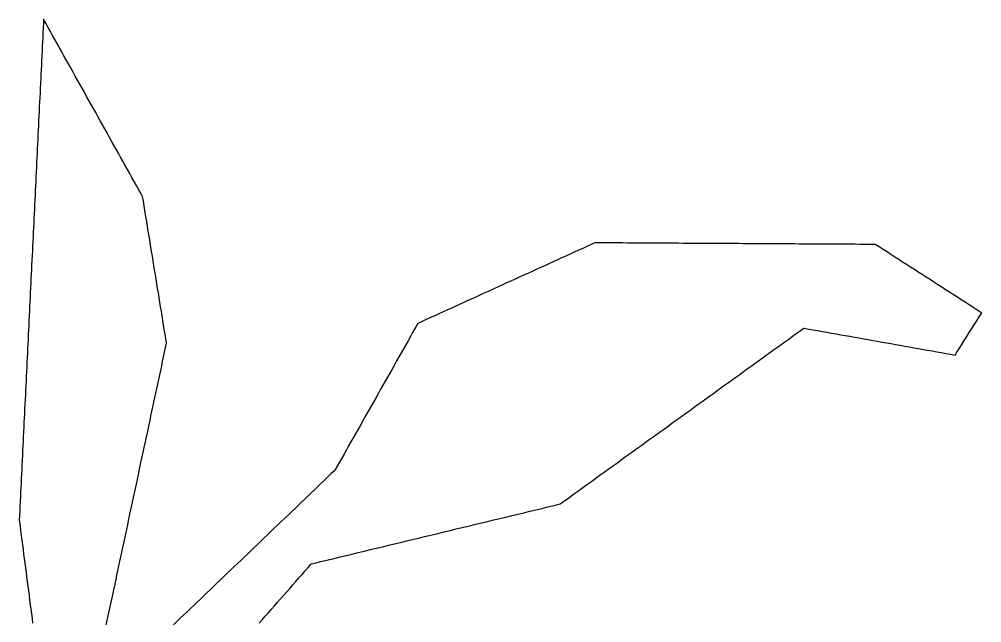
# Model space of a CAD drawing. Header units: millimetres. Extents: x 230 to 3347, y 514 to 5196.
# Drawn here: x 3100.2 to 3307.4, y 3216.7 to 3346.5 of the extents above; entities that cross this region are included whole.
import ezdxf

# ---------------------------------------------------------------- set-up
doc = ezdxf.new("R2010")
doc.units = ezdxf.units.MM
doc.layers.add('ALL_ISLANDS', color=7, linetype='Continuous')
doc.layers.add('OUTLINE_ISLAND_01', color=7, linetype='Continuous')

msp = doc.modelspace()

# ---------------------------------------------------------------- linework, layer by layer
at = {"layer": 'ALL_ISLANDS'}
for points in [[(3118.9635, 3216.1993), (3119.1725, 3217.1772), (3119.3816, 3218.1552), (3119.5907, 3219.1331), (3119.7997, 3220.111), (3120.0088, 3221.0889), (3120.2178, 3222.0668), (3120.4269, 3223.0447), (3120.6359, 3224.0226), (3120.845, 3225.0005), (3121.054, 3225.9784), (3121.2631, 3226.9563), (3121.4721, 3227.9342), (3121.6812, 3228.9121), (3121.8902, 3229.89), (3122.0993, 3230.8679), (3122.3084, 3231.8458), (3122.5174, 3232.8237), (3122.7265, 3233.8016), (3122.9355, 3234.7795), (3123.1446, 3235.7574), (3123.3536, 3236.7353), (3123.5627, 3237.7132), (3123.7717, 3238.6911), (3123.9808, 3239.669), (3124.1898, 3240.6469), (3124.3989, 3241.6249), (3124.6079, 3242.6028), (3124.817, 3243.5807), (3125.0261, 3244.5586), (3125.2351, 3245.5365), (3125.4442, 3246.5144), (3125.6532, 3247.4923), (3125.8623, 3248.4702), (3126.0713, 3249.4481), (3126.2804, 3250.426), (3126.4894, 3251.4039), (3126.6985, 3252.3818), (3126.9075, 3253.3597), (3127.1166, 3254.3376), (3127.3256, 3255.3155), (3127.5347, 3256.2934), (3127.7438, 3257.2713), (3127.9528, 3258.2492), (3128.1619, 3259.2271), (3128.3709, 3260.205), (3128.58, 3261.1829), (3128.789, 3262.1608), (3128.9981, 3263.1387), (3129.2071, 3264.1166), (3129.4162, 3265.0945), (3129.6252, 3266.0725), (3129.8343, 3267.0504), (3130.0434, 3268.0283), (3130.2524, 3269.0062), (3130.4615, 3269.9841), (3130.6705, 3270.962), (3130.8796, 3271.9399), (3131.0886, 3272.9178), (3131.2977, 3273.8957), (3131.5067, 3274.8736), (3131.7158, 3275.8515), (3131.9248, 3276.8294), (3131.7747, 3277.7491), (3131.6136, 3278.736), (3131.4525, 3279.7229), (3131.2914, 3280.7099), (3131.1303, 3281.6968), (3130.9692, 3282.6838), (3130.8082, 3283.6707), (3130.6471, 3284.6576), (3130.486, 3285.6446), (3130.3249, 3286.6315), (3130.1638, 3287.6185), (3130.0027, 3288.6054), (3129.8416, 3289.5923), (3129.6805, 3290.5793), (3129.5194, 3291.5662), (3129.3583, 3292.5531), (3129.1972, 3293.5401), (3129.0361, 3294.527), (3128.875, 3295.514), (3128.7139, 3296.5009), (3128.5528, 3297.4878), (3128.3917, 3298.4748), (3128.2306, 3299.4617), (3128.0695, 3300.4487), (3127.9084, 3301.4356), (3127.7474, 3302.4225), (3127.5863, 3303.4095), (3127.4252, 3304.3964), (3127.2641, 3305.3834), (3127.103, 3306.3703), (3126.9419, 3307.3572), (3126.7808, 3308.3442), (3126.4401, 3308.9537), (3125.9523, 3309.8266), (3125.4645, 3310.6996), (3124.9766, 3311.5725), (3124.4888, 3312.4454), (3124.001, 3313.3184), (3123.5131, 3314.1913), (3123.0253, 3315.0642), (3122.5375, 3315.9372), (3122.0496, 3316.8101), (3121.5618, 3317.6831), (3121.0739, 3318.556), (3120.5861, 3319.4289), (3120.0983, 3320.3019), (3119.6104, 3321.1748), (3119.1226, 3322.0477), (3118.6348, 3322.9207), (3118.1469, 3323.7936), (3117.6591, 3324.6665), (3117.1713, 3325.5395), (3116.6834, 3326.4124), (3116.1956, 3327.2853), (3115.7077, 3328.1583), (3115.2199, 3329.0312), (3114.7321, 3329.9041), (3114.2442, 3330.7771), (3113.7564, 3331.65), (3113.2686, 3332.5229), (3112.7807, 3333.3959), (3112.2929, 3334.2688), (3111.805, 3335.1418), (3111.3172, 3336.0147), (3110.8294, 3336.8876), (3110.3415, 3337.7606), (3109.8537, 3338.6335), (3109.3659, 3339.5064), (3108.878, 3340.3794), (3108.3902, 3341.2523), (3107.9024, 3342.1252), (3107.4145, 3342.9982), (3106.9267, 3343.8711), (3106.4388, 3344.744), (3105.951, 3345.617), (3105.4632, 3346.4899), (3105.4209, 3345.6202), (3105.3723, 3344.6214), (3105.3238, 3343.6226), (3105.2752, 3342.6238), (3105.2266, 3341.625), (3105.1781, 3340.6261), (3105.1295, 3339.6273), (3105.081, 3338.6285), (3105.0324, 3337.6297), (3104.9838, 3336.6309), (3104.9353, 3335.632), (3104.8867, 3334.6332), (3104.8382, 3333.6344), (3104.7896, 3332.6356), (3104.741, 3331.6368), (3104.6925, 3330.6379), (3104.6439, 3329.6391), (3104.5953, 3328.6403), (3104.5468, 3327.6415), (3104.4982, 3326.6427), (3104.4497, 3325.6438), (3104.4011, 3324.645), (3104.3525, 3323.6462), (3104.304, 3322.6474), (3104.2554, 3321.6486), (3104.2069, 3320.6497), (3104.1583, 3319.6509), (3104.1097, 3318.6521), (3104.0612, 3317.6533), (3104.0126, 3316.6545), (3103.9641, 3315.6556), (3103.9155, 3314.6568), (3103.8669, 3313.658), (3103.8184, 3312.6592), (3103.7698, 3311.6604), (3103.7212, 3310.6615), (3103.6727, 3309.6627), (3103.6241, 3308.6639), (3103.5756, 3307.6651), (3103.527, 3306.6663), (3103.4784, 3305.6674), (3103.4299, 3304.6686), (3103.3813, 3303.6698), (3103.3328, 3302.671), (3103.2842, 3301.6722), (3103.2356, 3300.6733), (3103.1871, 3299.6745), (3103.1385, 3298.6757), (3103.09, 3297.6769), (3103.0414, 3296.6781), (3102.9928, 3295.6792), (3102.9443, 3294.6804), (3102.8957, 3293.6816), (3102.8471, 3292.6828), (3102.7986, 3291.6839), (3102.75, 3290.6851), (3102.7015, 3289.6863), (3102.6529, 3288.6875), (3102.6043, 3287.6887), (3102.5558, 3286.6898), (3102.5072, 3285.691), (3102.4587, 3284.6922), (3102.4101, 3283.6934), (3102.3615, 3282.6946), (3102.313, 3281.6957), (3102.2644, 3280.6969), (3102.2159, 3279.6981), (3102.1673, 3278.6993), (3102.1187, 3277.7005), (3102.0702, 3276.7016), (3102.0216, 3275.7028), (3101.973, 3274.704), (3101.9245, 3273.7052), (3101.8759, 3272.7064), (3101.8274, 3271.7075), (3101.7788, 3270.7087), (3101.7302, 3269.7099), (3101.6817, 3268.7111), (3101.6331, 3267.7123), (3101.5846, 3266.7134), (3101.536, 3265.7146), (3101.4874, 3264.7158), (3101.4389, 3263.717), (3101.3903, 3262.7182), (3101.3418, 3261.7193), (3101.2932, 3260.7205), (3101.2446, 3259.7217), (3101.1961, 3258.7229), (3101.1475, 3257.7241), (3101.0989, 3256.7252), (3101.0504, 3255.7264), (3101.0018, 3254.7276), (3100.9533, 3253.7288), (3100.9047, 3252.73), (3100.8561, 3251.7311), (3100.8076, 3250.7323), (3100.759, 3249.7335), (3100.7105, 3248.7347), (3100.6619, 3247.7359), (3100.6133, 3246.737), (3100.5648, 3245.7382), (3100.5162, 3244.7394), (3100.4677, 3243.7406), (3100.4191, 3242.7418), (3100.3705, 3241.7429), (3100.322, 3240.7441), (3100.2734, 3239.7453), (3100.2248, 3238.7465), (3100.2698, 3238.4015), (3100.399, 3237.4099), (3100.5282, 3236.4183), (3100.6574, 3235.4267), (3100.7866, 3234.4351), (3100.9158, 3233.4435), (3101.045, 3232.4518), (3101.1742, 3231.4602), (3101.3034, 3230.4686), (3101.4326, 3229.477), (3101.5618, 3228.4854), (3101.691, 3227.4938), (3101.8202, 3226.5021), (3101.9494, 3225.5105), (3102.0786, 3224.5189), (3102.2078, 3223.5273), (3102.3371, 3222.5357), (3102.4663, 3221.544), (3102.5955, 3220.5524), (3102.7247, 3219.5608), (3102.8539, 3218.5692), (3102.9831, 3217.5776), (3103.1123, 3216.586)], [(3151.8648, 3216.5574), (3152.5242, 3217.3092), (3153.1836, 3218.0609), (3153.8431, 3218.8127), (3154.5025, 3219.5645), (3155.162, 3220.3162), (3155.8214, 3221.068), (3156.4809, 3221.8197), (3157.1403, 3222.5715), (3157.7997, 3223.3232), (3158.4592, 3224.075), (3159.1186, 3224.8267), (3159.7781, 3225.5785), (3160.4375, 3226.3302), (3161.097, 3227.082), (3161.7564, 3227.8337), (3162.4159, 3228.5855), (3163.0753, 3229.3373), (3163.1482, 3229.3548), (3164.1204, 3229.5887), (3165.0927, 3229.8226), (3166.065, 3230.0565), (3167.0372, 3230.2904), (3168.0095, 3230.5244), (3168.9817, 3230.7583), (3169.954, 3230.9922), (3170.9262, 3231.2261), (3171.8985, 3231.46), (3172.8708, 3231.6939), (3173.843, 3231.9278), (3174.8153, 3232.1618), (3175.7875, 3232.3957), (3176.7598, 3232.6296), (3177.732, 3232.8635), (3178.7043, 3233.0974), (3179.6766, 3233.3313), (3180.6488, 3233.5652), (3181.6211, 3233.7991), (3182.5933, 3234.0331), (3183.5656, 3234.267), (3184.5378, 3234.5009), (3185.5101, 3234.7348), (3186.4824, 3234.9687), (3187.4546, 3235.2026), (3188.4269, 3235.4365), (3189.3991, 3235.6704), (3190.3714, 3235.9044), (3191.3437, 3236.1383), (3192.3159, 3236.3722), (3193.2882, 3236.6061), (3194.2604, 3236.84), (3195.2327, 3237.0739), (3196.2049, 3237.3078), (3197.1772, 3237.5418), (3198.1495, 3237.7757), (3199.1217, 3238.0096), (3200.094, 3238.2435), (3201.0662, 3238.4774), (3202.0385, 3238.7113), (3203.0107, 3238.9452), (3203.983, 3239.1791), (3204.9553, 3239.4131), (3205.9275, 3239.647), (3206.8998, 3239.8809), (3207.872, 3240.1148), (3208.8443, 3240.3487), (3209.8165, 3240.5826), (3210.7888, 3240.8165), (3211.7611, 3241.0505), (3212.7333, 3241.2844), (3213.7056, 3241.5183), (3214.6778, 3241.7522), (3215.6501, 3241.9861), (3216.6223, 3242.22), (3217.1759, 3242.6191), (3217.987, 3243.2039), (3218.7982, 3243.7888), (3219.6093, 3244.3736), (3220.4204, 3244.9585), (3221.2316, 3245.5433), (3222.0427, 3246.1281), (3222.8539, 3246.713), (3223.665, 3247.2978), (3224.4762, 3247.8827), (3225.2873, 3248.4675), (3226.0985, 3249.0524), (3226.9096, 3249.6372), (3227.7208, 3250.222), (3228.5319, 3250.8069), (3229.3431, 3251.3917), (3230.1542, 3251.9766), (3230.9654, 3252.5614), (3231.7765, 3253.1462), (3232.5877, 3253.7311), (3233.3988, 3254.3159), (3234.21, 3254.9008), (3235.0211, 3255.4856), (3235.8323, 3256.0704), (3236.6434, 3256.6553), (3237.4546, 3257.2401), (3238.2657, 3257.825), (3239.0768, 3258.4098), (3239.888, 3258.9947), (3240.6991, 3259.5795), (3241.5103, 3260.1643), (3242.3214, 3260.7492), (3243.1326, 3261.334), (3243.9437, 3261.9189), (3244.7549, 3262.5037), (3245.566, 3263.0885), (3246.3772, 3263.6734), (3247.1883, 3264.2582), (3247.9995, 3264.8431), (3248.8106, 3265.4279), (3249.6218, 3266.0127), (3250.4329, 3266.5976), (3251.2441, 3267.1824), (3252.0552, 3267.7673), (3252.8664, 3268.3521), (3253.6775, 3268.937), (3254.4887, 3269.5218), (3255.2998, 3270.1066), (3256.111, 3270.6915), (3256.9221, 3271.2763), (3257.7332, 3271.8612), (3258.5444, 3272.446), (3259.3555, 3273.0308), (3260.1667, 3273.6157), (3260.9778, 3274.2005), (3261.789, 3274.7854), (3262.6001, 3275.3702), (3263.4113, 3275.955), (3264.2224, 3276.5399), (3265.0336, 3277.1247), (3265.8447, 3277.7096), (3266.6559, 3278.2944), (3267.467, 3278.8793), (3268.2782, 3279.4641), (3269.0893, 3280.0489), (3269.1611, 3280.0362), (3270.1457, 3279.861), (3271.1302, 3279.6859), (3272.1148, 3279.5108), (3273.0993, 3279.3356), (3274.0838, 3279.1605), (3275.0684, 3278.9854), (3276.0529, 3278.8102), (3277.0375, 3278.6351), (3278.022, 3278.46), (3279.0066, 3278.2848), (3279.9911, 3278.1097), (3280.9757, 3277.9346), (3281.9602, 3277.7594), (3282.9447, 3277.5843), (3283.9293, 3277.4092), (3284.9138, 3277.234), (3285.8984, 3277.0589), (3286.8829, 3276.8838), (3287.8675, 3276.7086), (3288.852, 3276.5335), (3289.8366, 3276.3584), (3290.8211, 3276.1832), (3291.8057, 3276.0081), (3292.7902, 3275.833), (3293.7747, 3275.6578), (3294.7593, 3275.4827), (3295.7438, 3275.3076), (3296.7284, 3275.1324), (3297.7129, 3274.9573), (3298.6975, 3274.7822), (3299.682, 3274.607), (3300.6666, 3274.4319), (3301.6511, 3274.2568), (3302.0388, 3274.8678), (3302.5746, 3275.7121), (3303.1103, 3276.5565), (3303.6461, 3277.4008), (3304.1819, 3278.2452), (3304.7177, 3279.0896), (3305.2535, 3279.9339), (3305.7892, 3280.7783), (3306.325, 3281.6226), (3306.8608, 3282.467), (3307.3966, 3283.3114), (3307.1922, 3283.4429), (3306.3512, 3283.9839), (3305.5102, 3284.525), (3304.6692, 3285.0661), (3303.8282, 3285.6071), (3302.9873, 3286.1482), (3302.1463, 3286.6893), (3301.3053, 3287.2303), (3300.4643, 3287.7714), (3299.6233, 3288.3125), (3298.7824, 3288.8535), (3297.9414, 3289.3946), (3297.1004, 3289.9357), (3296.2594, 3290.4767), (3295.4184, 3291.0178), (3294.5775, 3291.5589), (3293.7365, 3292.0999), (3292.8955, 3292.641), (3292.0545, 3293.1821), (3291.2135, 3293.7231), (3290.3726, 3294.2642), (3289.5316, 3294.8053), (3288.6906, 3295.3463), (3287.8496, 3295.8874), (3287.0087, 3296.4285), (3286.1677, 3296.9695), (3285.3267, 3297.5106), (3284.4857, 3298.0517), (3284.1221, 3298.0537), (3283.1221, 3298.0594), (3282.1222, 3298.0651), (3281.1222, 3298.0708), (3280.1222, 3298.0765), (3279.1222, 3298.0822), (3278.1222, 3298.0879), (3277.1222, 3298.0936), (3276.1223, 3298.0993), (3275.1223, 3298.1049), (3274.1223, 3298.1106), (3273.1223, 3298.1163), (3272.1223, 3298.122), (3271.1223, 3298.1277), (3270.1224, 3298.1334), (3269.1224, 3298.1391), (3268.1224, 3298.1448), (3267.1224, 3298.1505), (3266.1224, 3298.1562), (3265.1224, 3298.1619), (3264.1225, 3298.1676), (3263.1225, 3298.1732), (3262.1225, 3298.1789), (3261.1225, 3298.1846), (3260.1225, 3298.1903), (3259.1225, 3298.196), (3258.1225, 3298.2017), (3257.1226, 3298.2074), (3256.1226, 3298.2131), (3255.1226, 3298.2188), (3254.1226, 3298.2245), (3253.1226, 3298.2302), (3252.1226, 3298.2359), (3251.1227, 3298.2415), (3250.1227, 3298.2472), (3249.1227, 3298.2529), (3248.1227, 3298.2586), (3247.1227, 3298.2643), (3246.1227, 3298.27), (3245.1228, 3298.2757), (3244.1228, 3298.2814), (3243.1228, 3298.2871), (3242.1228, 3298.2928), (3241.1228, 3298.2985), (3240.1228, 3298.3042), (3239.1229, 3298.3098), (3238.1229, 3298.3155), (3237.1229, 3298.3212), (3236.1229, 3298.3269), (3235.1229, 3298.3326), (3234.1229, 3298.3383), (3233.123, 3298.344), (3232.123, 3298.3497), (3231.123, 3298.3554), (3230.123, 3298.3611), (3229.123, 3298.3668), (3228.123, 3298.3724), (3227.1231, 3298.3781), (3226.1231, 3298.3838), (3225.1231, 3298.3895), (3224.1231, 3298.3952), (3223.3377, 3298.038), (3222.4275, 3297.6239), (3221.5172, 3297.2098), (3220.607, 3296.7958), (3219.6967, 3296.3817), (3218.7865, 3295.9677), (3217.8762, 3295.5536), (3216.966, 3295.1395), (3216.0557, 3294.7255), (3215.1455, 3294.3114), (3214.2352, 3293.8974), (3213.325, 3293.4833), (3212.4147, 3293.0692), (3211.5045, 3292.6552), (3210.5942, 3292.2411), (3209.684, 3291.8271), (3208.7737, 3291.413), (3207.8635, 3290.9989), (3206.9532, 3290.5849), (3206.043, 3290.1708), (3205.1327, 3289.7568), (3204.2225, 3289.3427), (3203.3122, 3288.9286), (3202.402, 3288.5146), (3201.4917, 3288.1005), (3200.5815, 3287.6865), (3199.6712, 3287.2724), (3198.761, 3286.8583), (3197.8507, 3286.4443), (3196.9405, 3286.0302), (3196.0302, 3285.6162), (3195.12, 3285.2021), (3194.2098, 3284.788), (3193.2995, 3284.374), (3192.3893, 3283.9599), (3191.479, 3283.5459), (3190.5688, 3283.1318), (3189.6585, 3282.7177), (3188.7483, 3282.3037), (3187.838, 3281.8896), (3186.9278, 3281.4756), (3186.0175, 3281.0615), (3185.8846, 3280.8264), (3185.3926, 3279.9558), (3184.9006, 3279.0852), (3184.4086, 3278.2146), (3183.9166, 3277.344), (3183.4246, 3276.4734), (3182.9326, 3275.6028), (3182.4406, 3274.7322), (3181.9486, 3273.8616), (3181.4567, 3272.991), (3180.9647, 3272.1204), (3180.4727, 3271.2498), (3179.9807, 3270.3792), (3179.4887, 3269.5086), (3178.9967, 3268.638), (3178.5047, 3267.7674), (3178.0127, 3266.8968), (3177.5207, 3266.0262), (3177.0287, 3265.1556), (3176.5367, 3264.285), (3176.0447, 3263.4144), (3175.5527, 3262.5439), (3175.0607, 3261.6733), (3174.5687, 3260.8027), (3174.0767, 3259.9321), (3173.5847, 3259.0615), (3173.0927, 3258.1909), (3172.6007, 3257.3203), (3172.1087, 3256.4497), (3171.6167, 3255.5791), (3171.1247, 3254.7085), (3170.6327, 3253.8379), (3170.1407, 3252.9673), (3169.6487, 3252.0967), (3169.1567, 3251.2261), (3168.6647, 3250.3555), (3168.1727, 3249.4849), (3168.1204, 3249.4348), (3167.398, 3248.7434), (3166.6756, 3248.0519), (3165.9531, 3247.3605), (3165.2307, 3246.669), (3164.5083, 3245.9776), (3163.7859, 3245.2861), (3163.0634, 3244.5947), (3162.341, 3243.9032), (3161.6186, 3243.2118), (3160.8962, 3242.5203), (3160.1737, 3241.8289), (3159.4513, 3241.1374), (3158.7289, 3240.4459), (3158.0065, 3239.7545), (3157.284, 3239.063), (3156.5616, 3238.3716), (3155.8392, 3237.6801), (3155.1168, 3236.9887), (3154.3944, 3236.2972), (3153.6719, 3235.6058), (3152.9495, 3234.9143), (3152.2271, 3234.2229), (3151.5047, 3233.5314), (3150.7822, 3232.84), (3150.0598, 3232.1485), (3149.3374, 3231.4571), (3148.615, 3230.7656), (3147.8925, 3230.0742), (3147.1701, 3229.3827), (3146.4477, 3228.6913), (3145.7253, 3227.9998), (3145.0029, 3227.3084), (3144.2804, 3226.6169), (3143.558, 3225.9255), (3142.8356, 3225.234), (3142.1132, 3224.5426), (3141.3907, 3223.8511), (3140.6683, 3223.1597), (3139.9459, 3222.4682), (3139.2235, 3221.7768), (3138.501, 3221.0853), (3137.7786, 3220.3939), (3137.0562, 3219.7024), (3136.3338, 3219.011), (3135.6113, 3218.3195), (3134.8889, 3217.6281), (3134.1665, 3216.9366), (3133.4441, 3216.2452)]]:
    msp.add_lwpolyline(points, dxfattribs=at)
at = {"layer": 'OUTLINE_ISLAND_01'}
for points in [[(3118.9635, 3216.1993), (3119.1725, 3217.1772), (3119.3816, 3218.1552), (3119.5907, 3219.1331), (3119.7997, 3220.111), (3120.0088, 3221.0889), (3120.2178, 3222.0668), (3120.4269, 3223.0447), (3120.6359, 3224.0226), (3120.845, 3225.0005), (3121.054, 3225.9784), (3121.2631, 3226.9563), (3121.4721, 3227.9342), (3121.6812, 3228.9121), (3121.8902, 3229.89), (3122.0993, 3230.8679), (3122.3084, 3231.8458), (3122.5174, 3232.8237), (3122.7265, 3233.8016), (3122.9355, 3234.7795), (3123.1446, 3235.7574), (3123.3536, 3236.7353), (3123.5627, 3237.7132), (3123.7717, 3238.6911), (3123.9808, 3239.669), (3124.1898, 3240.6469), (3124.3989, 3241.6249), (3124.6079, 3242.6028), (3124.817, 3243.5807), (3125.0261, 3244.5586), (3125.2351, 3245.5365), (3125.4442, 3246.5144), (3125.6532, 3247.4923), (3125.8623, 3248.4702), (3126.0713, 3249.4481), (3126.2804, 3250.426), (3126.4894, 3251.4039), (3126.6985, 3252.3818), (3126.9075, 3253.3597), (3127.1166, 3254.3376), (3127.3256, 3255.3155), (3127.5347, 3256.2934), (3127.7438, 3257.2713), (3127.9528, 3258.2492), (3128.1619, 3259.2271), (3128.3709, 3260.205), (3128.58, 3261.1829), (3128.789, 3262.1608), (3128.9981, 3263.1387), (3129.2071, 3264.1166), (3129.4162, 3265.0945), (3129.6252, 3266.0725), (3129.8343, 3267.0504), (3130.0434, 3268.0283), (3130.2524, 3269.0062), (3130.4615, 3269.9841), (3130.6705, 3270.962), (3130.8796, 3271.9399), (3131.0886, 3272.9178), (3131.2977, 3273.8957), (3131.5067, 3274.8736), (3131.7158, 3275.8515), (3131.9248, 3276.8294), (3131.7747, 3277.7491), (3131.6136, 3278.736), (3131.4525, 3279.7229), (3131.2914, 3280.7099), (3131.1303, 3281.6968), (3130.9692, 3282.6838), (3130.8082, 3283.6707), (3130.6471, 3284.6576), (3130.486, 3285.6446), (3130.3249, 3286.6315), (3130.1638, 3287.6185), (3130.0027, 3288.6054), (3129.8416, 3289.5923), (3129.6805, 3290.5793), (3129.5194, 3291.5662), (3129.3583, 3292.5531), (3129.1972, 3293.5401), (3129.0361, 3294.527), (3128.875, 3295.514), (3128.7139, 3296.5009), (3128.5528, 3297.4878), (3128.3917, 3298.4748), (3128.2306, 3299.4617), (3128.0695, 3300.4487), (3127.9084, 3301.4356), (3127.7474, 3302.4225), (3127.5863, 3303.4095), (3127.4252, 3304.3964), (3127.2641, 3305.3834), (3127.103, 3306.3703), (3126.9419, 3307.3572), (3126.7808, 3308.3442), (3126.4401, 3308.9537), (3125.9523, 3309.8266), (3125.4645, 3310.6996), (3124.9766, 3311.5725), (3124.4888, 3312.4454), (3124.001, 3313.3184), (3123.5131, 3314.1913), (3123.0253, 3315.0642), (3122.5375, 3315.9372), (3122.0496, 3316.8101), (3121.5618, 3317.6831), (3121.0739, 3318.556), (3120.5861, 3319.4289), (3120.0983, 3320.3019), (3119.6104, 3321.1748), (3119.1226, 3322.0477), (3118.6348, 3322.9207), (3118.1469, 3323.7936), (3117.6591, 3324.6665), (3117.1713, 3325.5395), (3116.6834, 3326.4124), (3116.1956, 3327.2853), (3115.7077, 3328.1583), (3115.2199, 3329.0312), (3114.7321, 3329.9041), (3114.2442, 3330.7771), (3113.7564, 3331.65), (3113.2686, 3332.5229), (3112.7807, 3333.3959), (3112.2929, 3334.2688), (3111.805, 3335.1418), (3111.3172, 3336.0147), (3110.8294, 3336.8876), (3110.3415, 3337.7606), (3109.8537, 3338.6335), (3109.3659, 3339.5064), (3108.878, 3340.3794), (3108.3902, 3341.2523), (3107.9024, 3342.1252), (3107.4145, 3342.9982), (3106.9267, 3343.8711), (3106.4388, 3344.744), (3105.951, 3345.617), (3105.4632, 3346.4899), (3105.4209, 3345.6202), (3105.3723, 3344.6214), (3105.3238, 3343.6226), (3105.2752, 3342.6238), (3105.2266, 3341.625), (3105.1781, 3340.6261), (3105.1295, 3339.6273), (3105.081, 3338.6285), (3105.0324, 3337.6297), (3104.9838, 3336.6309), (3104.9353, 3335.632), (3104.8867, 3334.6332), (3104.8382, 3333.6344), (3104.7896, 3332.6356), (3104.741, 3331.6368), (3104.6925, 3330.6379), (3104.6439, 3329.6391), (3104.5953, 3328.6403), (3104.5468, 3327.6415), (3104.4982, 3326.6427), (3104.4497, 3325.6438), (3104.4011, 3324.645), (3104.3525, 3323.6462), (3104.304, 3322.6474), (3104.2554, 3321.6486), (3104.2069, 3320.6497), (3104.1583, 3319.6509), (3104.1097, 3318.6521), (3104.0612, 3317.6533), (3104.0126, 3316.6545), (3103.9641, 3315.6556), (3103.9155, 3314.6568), (3103.8669, 3313.658), (3103.8184, 3312.6592), (3103.7698, 3311.6604), (3103.7212, 3310.6615), (3103.6727, 3309.6627), (3103.6241, 3308.6639), (3103.5756, 3307.6651), (3103.527, 3306.6663), (3103.4784, 3305.6674), (3103.4299, 3304.6686), (3103.3813, 3303.6698), (3103.3328, 3302.671), (3103.2842, 3301.6722), (3103.2356, 3300.6733), (3103.1871, 3299.6745), (3103.1385, 3298.6757), (3103.09, 3297.6769), (3103.0414, 3296.6781), (3102.9928, 3295.6792), (3102.9443, 3294.6804), (3102.8957, 3293.6816), (3102.8471, 3292.6828), (3102.7986, 3291.6839), (3102.75, 3290.6851), (3102.7015, 3289.6863), (3102.6529, 3288.6875), (3102.6043, 3287.6887), (3102.5558, 3286.6898), (3102.5072, 3285.691), (3102.4587, 3284.6922), (3102.4101, 3283.6934), (3102.3615, 3282.6946), (3102.313, 3281.6957), (3102.2644, 3280.6969), (3102.2159, 3279.6981), (3102.1673, 3278.6993), (3102.1187, 3277.7005), (3102.0702, 3276.7016), (3102.0216, 3275.7028), (3101.973, 3274.704), (3101.9245, 3273.7052), (3101.8759, 3272.7064), (3101.8274, 3271.7075), (3101.7788, 3270.7087), (3101.7302, 3269.7099), (3101.6817, 3268.7111), (3101.6331, 3267.7123), (3101.5846, 3266.7134), (3101.536, 3265.7146), (3101.4874, 3264.7158), (3101.4389, 3263.717), (3101.3903, 3262.7182), (3101.3418, 3261.7193), (3101.2932, 3260.7205), (3101.2446, 3259.7217), (3101.1961, 3258.7229), (3101.1475, 3257.7241), (3101.0989, 3256.7252), (3101.0504, 3255.7264), (3101.0018, 3254.7276), (3100.9533, 3253.7288), (3100.9047, 3252.73), (3100.8561, 3251.7311), (3100.8076, 3250.7323), (3100.759, 3249.7335), (3100.7105, 3248.7347), (3100.6619, 3247.7359), (3100.6133, 3246.737), (3100.5648, 3245.7382), (3100.5162, 3244.7394), (3100.4677, 3243.7406), (3100.4191, 3242.7418), (3100.3705, 3241.7429), (3100.322, 3240.7441), (3100.2734, 3239.7453), (3100.2248, 3238.7465), (3100.2698, 3238.4015), (3100.399, 3237.4099), (3100.5282, 3236.4183), (3100.6574, 3235.4267), (3100.7866, 3234.4351), (3100.9158, 3233.4435), (3101.045, 3232.4518), (3101.1742, 3231.4602), (3101.3034, 3230.4686), (3101.4326, 3229.477), (3101.5618, 3228.4854), (3101.691, 3227.4938), (3101.8202, 3226.5021), (3101.9494, 3225.5105), (3102.0786, 3224.5189), (3102.2078, 3223.5273), (3102.3371, 3222.5357), (3102.4663, 3221.544), (3102.5955, 3220.5524), (3102.7247, 3219.5608), (3102.8539, 3218.5692), (3102.9831, 3217.5776), (3103.1123, 3216.586)], [(3151.8648, 3216.5574), (3152.5242, 3217.3092), (3153.1836, 3218.0609), (3153.8431, 3218.8127), (3154.5025, 3219.5645), (3155.162, 3220.3162), (3155.8214, 3221.068), (3156.4809, 3221.8197), (3157.1403, 3222.5715), (3157.7997, 3223.3232), (3158.4592, 3224.075), (3159.1186, 3224.8267), (3159.7781, 3225.5785), (3160.4375, 3226.3302), (3161.097, 3227.082), (3161.7564, 3227.8337), (3162.4159, 3228.5855), (3163.0753, 3229.3373), (3163.1482, 3229.3548), (3164.1204, 3229.5887), (3165.0927, 3229.8226), (3166.065, 3230.0565), (3167.0372, 3230.2904), (3168.0095, 3230.5244), (3168.9817, 3230.7583), (3169.954, 3230.9922), (3170.9262, 3231.2261), (3171.8985, 3231.46), (3172.8708, 3231.6939), (3173.843, 3231.9278), (3174.8153, 3232.1618), (3175.7875, 3232.3957), (3176.7598, 3232.6296), (3177.732, 3232.8635), (3178.7043, 3233.0974), (3179.6766, 3233.3313), (3180.6488, 3233.5652), (3181.6211, 3233.7991), (3182.5933, 3234.0331), (3183.5656, 3234.267), (3184.5378, 3234.5009), (3185.5101, 3234.7348), (3186.4824, 3234.9687), (3187.4546, 3235.2026), (3188.4269, 3235.4365), (3189.3991, 3235.6704), (3190.3714, 3235.9044), (3191.3437, 3236.1383), (3192.3159, 3236.3722), (3193.2882, 3236.6061), (3194.2604, 3236.84), (3195.2327, 3237.0739), (3196.2049, 3237.3078), (3197.1772, 3237.5418), (3198.1495, 3237.7757), (3199.1217, 3238.0096), (3200.094, 3238.2435), (3201.0662, 3238.4774), (3202.0385, 3238.7113), (3203.0107, 3238.9452), (3203.983, 3239.1791), (3204.9553, 3239.4131), (3205.9275, 3239.647), (3206.8998, 3239.8809), (3207.872, 3240.1148), (3208.8443, 3240.3487), (3209.8165, 3240.5826), (3210.7888, 3240.8165), (3211.7611, 3241.0505), (3212.7333, 3241.2844), (3213.7056, 3241.5183), (3214.6778, 3241.7522), (3215.6501, 3241.9861), (3216.6223, 3242.22), (3217.1759, 3242.6191), (3217.987, 3243.2039), (3218.7982, 3243.7888), (3219.6093, 3244.3736), (3220.4204, 3244.9585), (3221.2316, 3245.5433), (3222.0427, 3246.1281), (3222.8539, 3246.713), (3223.665, 3247.2978), (3224.4762, 3247.8827), (3225.2873, 3248.4675), (3226.0985, 3249.0524), (3226.9096, 3249.6372), (3227.7208, 3250.222), (3228.5319, 3250.8069), (3229.3431, 3251.3917), (3230.1542, 3251.9766), (3230.9654, 3252.5614), (3231.7765, 3253.1462), (3232.5877, 3253.7311), (3233.3988, 3254.3159), (3234.21, 3254.9008), (3235.0211, 3255.4856), (3235.8323, 3256.0704), (3236.6434, 3256.6553), (3237.4546, 3257.2401), (3238.2657, 3257.825), (3239.0768, 3258.4098), (3239.888, 3258.9947), (3240.6991, 3259.5795), (3241.5103, 3260.1643), (3242.3214, 3260.7492), (3243.1326, 3261.334), (3243.9437, 3261.9189), (3244.7549, 3262.5037), (3245.566, 3263.0885), (3246.3772, 3263.6734), (3247.1883, 3264.2582), (3247.9995, 3264.8431), (3248.8106, 3265.4279), (3249.6218, 3266.0127), (3250.4329, 3266.5976), (3251.2441, 3267.1824), (3252.0552, 3267.7673), (3252.8664, 3268.3521), (3253.6775, 3268.937), (3254.4887, 3269.5218), (3255.2998, 3270.1066), (3256.111, 3270.6915), (3256.9221, 3271.2763), (3257.7332, 3271.8612), (3258.5444, 3272.446), (3259.3555, 3273.0308), (3260.1667, 3273.6157), (3260.9778, 3274.2005), (3261.789, 3274.7854), (3262.6001, 3275.3702), (3263.4113, 3275.955), (3264.2224, 3276.5399), (3265.0336, 3277.1247), (3265.8447, 3277.7096), (3266.6559, 3278.2944), (3267.467, 3278.8793), (3268.2782, 3279.4641), (3269.0893, 3280.0489), (3269.1611, 3280.0362), (3270.1457, 3279.861), (3271.1302, 3279.6859), (3272.1148, 3279.5108), (3273.0993, 3279.3356), (3274.0838, 3279.1605), (3275.0684, 3278.9854), (3276.0529, 3278.8102), (3277.0375, 3278.6351), (3278.022, 3278.46), (3279.0066, 3278.2848), (3279.9911, 3278.1097), (3280.9757, 3277.9346), (3281.9602, 3277.7594), (3282.9447, 3277.5843), (3283.9293, 3277.4092), (3284.9138, 3277.234), (3285.8984, 3277.0589), (3286.8829, 3276.8838), (3287.8675, 3276.7086), (3288.852, 3276.5335), (3289.8366, 3276.3584), (3290.8211, 3276.1832), (3291.8057, 3276.0081), (3292.7902, 3275.833), (3293.7747, 3275.6578), (3294.7593, 3275.4827), (3295.7438, 3275.3076), (3296.7284, 3275.1324), (3297.7129, 3274.9573), (3298.6975, 3274.7822), (3299.682, 3274.607), (3300.6666, 3274.4319), (3301.6511, 3274.2568), (3302.0388, 3274.8678), (3302.5746, 3275.7121), (3303.1103, 3276.5565), (3303.6461, 3277.4008), (3304.1819, 3278.2452), (3304.7177, 3279.0896), (3305.2535, 3279.9339), (3305.7892, 3280.7783), (3306.325, 3281.6226), (3306.8608, 3282.467), (3307.3966, 3283.3114), (3307.1922, 3283.4429), (3306.3512, 3283.9839), (3305.5102, 3284.525), (3304.6692, 3285.0661), (3303.8282, 3285.6071), (3302.9873, 3286.1482), (3302.1463, 3286.6893), (3301.3053, 3287.2303), (3300.4643, 3287.7714), (3299.6233, 3288.3125), (3298.7824, 3288.8535), (3297.9414, 3289.3946), (3297.1004, 3289.9357), (3296.2594, 3290.4767), (3295.4184, 3291.0178), (3294.5775, 3291.5589), (3293.7365, 3292.0999), (3292.8955, 3292.641), (3292.0545, 3293.1821), (3291.2135, 3293.7231), (3290.3726, 3294.2642), (3289.5316, 3294.8053), (3288.6906, 3295.3463), (3287.8496, 3295.8874), (3287.0087, 3296.4285), (3286.1677, 3296.9695), (3285.3267, 3297.5106), (3284.4857, 3298.0517), (3284.1221, 3298.0537), (3283.1221, 3298.0594), (3282.1222, 3298.0651), (3281.1222, 3298.0708), (3280.1222, 3298.0765), (3279.1222, 3298.0822), (3278.1222, 3298.0879), (3277.1222, 3298.0936), (3276.1223, 3298.0993), (3275.1223, 3298.1049), (3274.1223, 3298.1106), (3273.1223, 3298.1163), (3272.1223, 3298.122), (3271.1223, 3298.1277), (3270.1224, 3298.1334), (3269.1224, 3298.1391), (3268.1224, 3298.1448), (3267.1224, 3298.1505), (3266.1224, 3298.1562), (3265.1224, 3298.1619), (3264.1225, 3298.1676), (3263.1225, 3298.1732), (3262.1225, 3298.1789), (3261.1225, 3298.1846), (3260.1225, 3298.1903), (3259.1225, 3298.196), (3258.1225, 3298.2017), (3257.1226, 3298.2074), (3256.1226, 3298.2131), (3255.1226, 3298.2188), (3254.1226, 3298.2245), (3253.1226, 3298.2302), (3252.1226, 3298.2359), (3251.1227, 3298.2415), (3250.1227, 3298.2472), (3249.1227, 3298.2529), (3248.1227, 3298.2586), (3247.1227, 3298.2643), (3246.1227, 3298.27), (3245.1228, 3298.2757), (3244.1228, 3298.2814), (3243.1228, 3298.2871), (3242.1228, 3298.2928), (3241.1228, 3298.2985), (3240.1228, 3298.3042), (3239.1229, 3298.3098), (3238.1229, 3298.3155), (3237.1229, 3298.3212), (3236.1229, 3298.3269), (3235.1229, 3298.3326), (3234.1229, 3298.3383), (3233.123, 3298.344), (3232.123, 3298.3497), (3231.123, 3298.3554), (3230.123, 3298.3611), (3229.123, 3298.3668), (3228.123, 3298.3724), (3227.1231, 3298.3781), (3226.1231, 3298.3838), (3225.1231, 3298.3895), (3224.1231, 3298.3952), (3223.3377, 3298.038), (3222.4275, 3297.6239), (3221.5172, 3297.2098), (3220.607, 3296.7958), (3219.6967, 3296.3817), (3218.7865, 3295.9677), (3217.8762, 3295.5536), (3216.966, 3295.1395), (3216.0557, 3294.7255), (3215.1455, 3294.3114), (3214.2352, 3293.8974), (3213.325, 3293.4833), (3212.4147, 3293.0692), (3211.5045, 3292.6552), (3210.5942, 3292.2411), (3209.684, 3291.8271), (3208.7737, 3291.413), (3207.8635, 3290.9989), (3206.9532, 3290.5849), (3206.043, 3290.1708), (3205.1327, 3289.7568), (3204.2225, 3289.3427), (3203.3122, 3288.9286), (3202.402, 3288.5146), (3201.4917, 3288.1005), (3200.5815, 3287.6865), (3199.6712, 3287.2724), (3198.761, 3286.8583), (3197.8507, 3286.4443), (3196.9405, 3286.0302), (3196.0302, 3285.6162), (3195.12, 3285.2021), (3194.2098, 3284.788), (3193.2995, 3284.374), (3192.3893, 3283.9599), (3191.479, 3283.5459), (3190.5688, 3283.1318), (3189.6585, 3282.7177), (3188.7483, 3282.3037), (3187.838, 3281.8896), (3186.9278, 3281.4756), (3186.0175, 3281.0615), (3185.8846, 3280.8264), (3185.3926, 3279.9558), (3184.9006, 3279.0852), (3184.4086, 3278.2146), (3183.9166, 3277.344), (3183.4246, 3276.4734), (3182.9326, 3275.6028), (3182.4406, 3274.7322), (3181.9486, 3273.8616), (3181.4567, 3272.991), (3180.9647, 3272.1204), (3180.4727, 3271.2498), (3179.9807, 3270.3792), (3179.4887, 3269.5086), (3178.9967, 3268.638), (3178.5047, 3267.7674), (3178.0127, 3266.8968), (3177.5207, 3266.0262), (3177.0287, 3265.1556), (3176.5367, 3264.285), (3176.0447, 3263.4144), (3175.5527, 3262.5439), (3175.0607, 3261.6733), (3174.5687, 3260.8027), (3174.0767, 3259.9321), (3173.5847, 3259.0615), (3173.0927, 3258.1909), (3172.6007, 3257.3203), (3172.1087, 3256.4497), (3171.6167, 3255.5791), (3171.1247, 3254.7085), (3170.6327, 3253.8379), (3170.1407, 3252.9673), (3169.6487, 3252.0967), (3169.1567, 3251.2261), (3168.6647, 3250.3555), (3168.1727, 3249.4849), (3168.1204, 3249.4348), (3167.398, 3248.7434), (3166.6756, 3248.0519), (3165.9531, 3247.3605), (3165.2307, 3246.669), (3164.5083, 3245.9776), (3163.7859, 3245.2861), (3163.0634, 3244.5947), (3162.341, 3243.9032), (3161.6186, 3243.2118), (3160.8962, 3242.5203), (3160.1737, 3241.8289), (3159.4513, 3241.1374), (3158.7289, 3240.4459), (3158.0065, 3239.7545), (3157.284, 3239.063), (3156.5616, 3238.3716), (3155.8392, 3237.6801), (3155.1168, 3236.9887), (3154.3944, 3236.2972), (3153.6719, 3235.6058), (3152.9495, 3234.9143), (3152.2271, 3234.2229), (3151.5047, 3233.5314), (3150.7822, 3232.84), (3150.0598, 3232.1485), (3149.3374, 3231.4571), (3148.615, 3230.7656), (3147.8925, 3230.0742), (3147.1701, 3229.3827), (3146.4477, 3228.6913), (3145.7253, 3227.9998), (3145.0029, 3227.3084), (3144.2804, 3226.6169), (3143.558, 3225.9255), (3142.8356, 3225.234), (3142.1132, 3224.5426), (3141.3907, 3223.8511), (3140.6683, 3223.1597), (3139.9459, 3222.4682), (3139.2235, 3221.7768), (3138.501, 3221.0853), (3137.7786, 3220.3939), (3137.0562, 3219.7024), (3136.3338, 3219.011), (3135.6113, 3218.3195), (3134.8889, 3217.6281), (3134.1665, 3216.9366), (3133.4441, 3216.2452)]]:
    msp.add_lwpolyline(points, dxfattribs=at)

doc.saveas('drawing.dxf')
